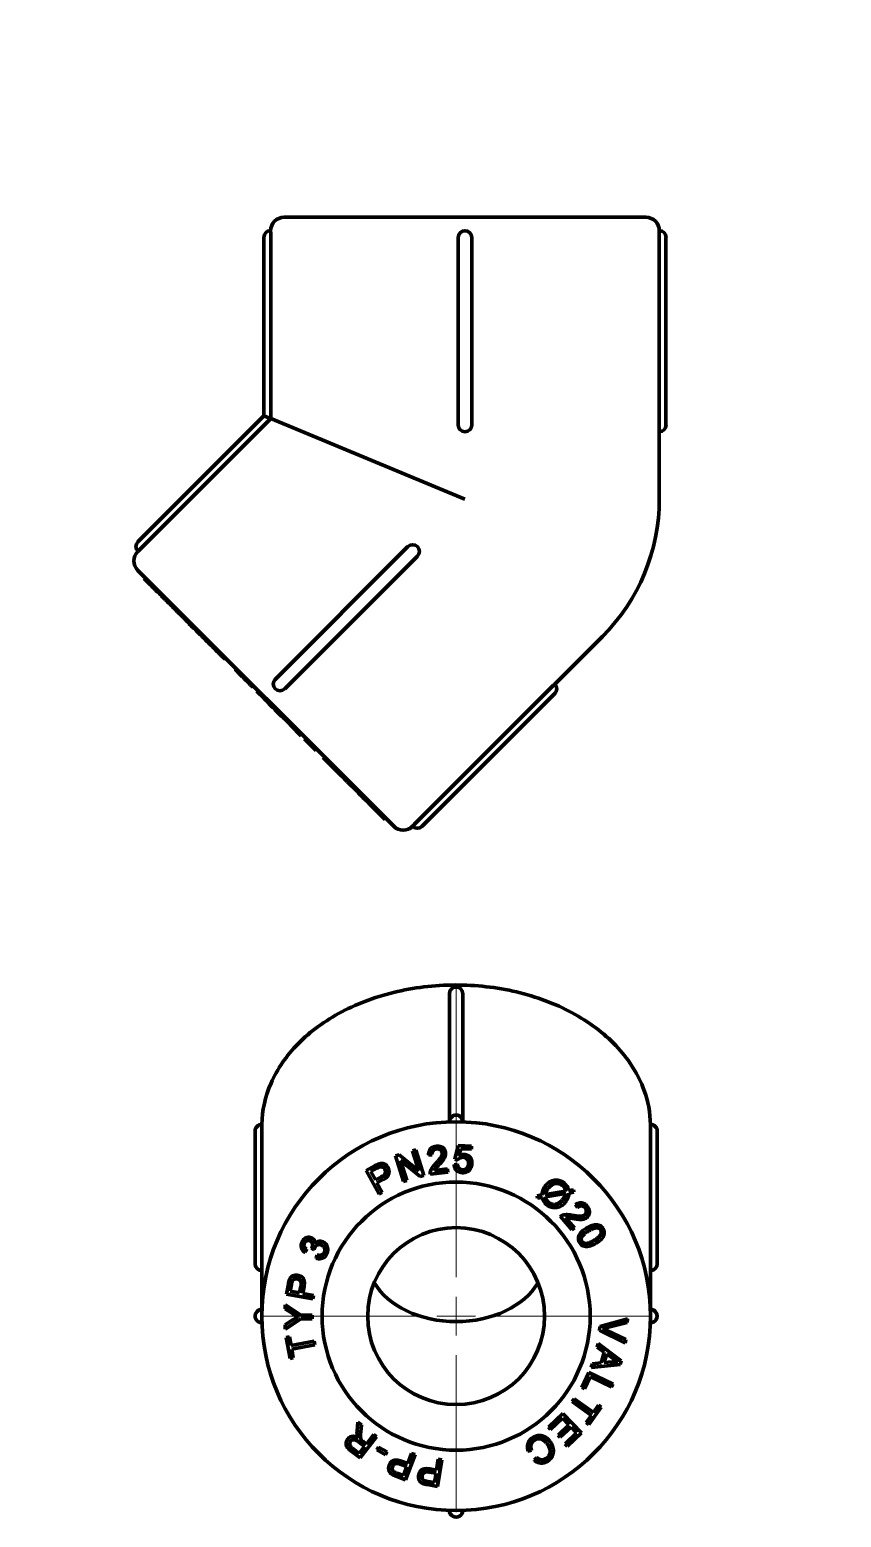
# Model space of a CAD drawing. Header units: millimetres. Extents: x -92220 to 11040, y -5929 to 27498.
# Drawn here: x -84454.3 to -84393.7, y 23760 to 23870.9 of the extents above; entities that cross this region are included whole.
import ezdxf

# ---------------------------------------------------------------- set-up
doc = ezdxf.new("R2010")
doc.units = ezdxf.units.MM
doc.linetypes.add('ACAD_ISO04W100', pattern=[30, 24, -3, 0, -3])
doc.layers.add('100 noprint', color=1, linetype='Continuous', plot=False)
doc.layers.add('Осевая', color=1, linetype='ACAD_ISO04W100', lineweight=15)

# ---------------------------------------------------------------- blocks, each defined once
blk = doc.blocks.new('A$C23CC21971')
at = {"color": 0, "linetype": 'Continuous', "lineweight": -2, "extrusion": (-2.22045e-16, 1, -2.22045e-16)}
for p, q in [((6.79, 24.41), (-2.62, 15)), ((7.15, 24.05), (-2.4, 14.51)), ((28, 5.32), (8.91, 24.41)), ((-15.93, 15), (-2.62, 15)), ((-2.44, 14.49), (-15.93, 14.49)), ((-2.42, 14.5), (-2.62, 15)), ((-2.41, 14.49), (3.59, 0)), ((-17.43, -13.5), (-17.43, 13.5)), ((17.04, 14.16), (7.14, 4.26)), ((17.75, 13.45), (7.85, 3.55)), ((-17.43, 12.73), (-17.53, 12.73)), ((-17.53, 12.69), (-17.53, 12.73)), ((-17.43, 12.69), (-17.53, 12.69)), ((-17.53, 12.45), (-17.53, 12.69)), ((-17.43, 12.45), (-17.53, 12.45)), ((-17.53, 12.06), (-17.53, 12.45)), ((-17.43, 12.06), (-17.53, 12.06)), ((-17.53, 10.6), (-17.53, 10.71)), ((-17.43, 10.71), (-17.53, 10.71)), ((-17.43, 10.6), (-17.53, 10.6)), ((-17.53, 10.5), (-17.53, 10.6)), ((-17.43, 10.5), (-17.53, 10.5)), ((-17.53, 10.42), (-17.53, 10.5)), ((-17.43, 10.42), (-17.53, 10.42)), ((-17.53, 10.15), (-17.53, 10.42)), ((-17.43, 10.15), (-17.53, 10.15)), ((-17.43, 9.42), (-17.53, 9.42)), ((-17.53, 9.24), (-17.53, 9.42)), ((-17.43, 9.24), (-17.53, 9.24)), ((-17.53, 9.19), (-17.53, 9.24)), ((-17.43, 9.19), (-17.53, 9.19)), ((-17.43, 8.46), (-17.53, 8.46)), ((-17.53, 6.82), (-17.53, 7.22)), ((-17.43, 7.22), (-17.53, 7.22)), ((-17.43, 6.82), (-17.53, 6.82)), ((-17.43, 5.2), (-17.53, 5.2)), ((-17.43, 4.28), (-17.53, 4.28)), ((17.74, -6.34), (27.64, 3.56)), ((-17.43, 3.06), (-17.53, 3.06)), ((28, 3.2), (18.1, -6.7)), ((-17.53, 1.69), (-17.53, 2.2)), ((-17.43, 1.69), (-17.53, 1.69)), ((-17.53, 1.54), (-17.53, 1.69)), ((-17.43, 1.54), (-17.53, 1.54)), ((-17.53, 1.28), (-17.53, 1.54)), ((-17.43, 1.28), (-17.53, 1.28)), ((-17.43, 0.86), (-17.53, 0.86)), ((-17.53, 0.07), (-17.53, 0.86)), ((-17.43, 0.07), (-17.53, 0.07)), ((-17.53, -0.18), (-17.53, 0.07)), ((-15.93, 0.5), (-1.93, 0.5)), ((-17.43, -0.18), (-17.53, -0.18)), ((-17.53, -0.47), (-17.53, -0.18)), ((-17.43, -0.47), (-17.53, -0.47)), ((-17.53, -0.86), (-17.53, -0.47)), ((-17.43, -0.94), (-17.53, -0.94)), ((-17.53, -1.74), (-17.53, -1.07)), ((-15.93, -0.5), (-1.93, -0.5)), ((-17.43, -1.74), (-17.53, -1.74)), ((-17.53, -2.01), (-17.53, -1.74)), ((-17.53, -2.04), (-17.53, -2.01)), ((-17.43, -2.01), (-17.53, -2.01)), ((-17.43, -2.04), (-17.53, -2.04)), ((-17.53, -3.32), (-17.53, -2.04)), ((-17.43, -3.32), (-17.53, -3.32)), ((-17.53, -3.6), (-17.53, -3.32)), ((-17.43, -3.6), (-17.53, -3.6)), ((-17.53, -3.84), (-17.53, -3.6)), ((-17.43, -3.84), (-17.53, -3.84)), ((-17.43, -4.19), (-17.53, -4.19)), ((-17.53, -5.07), (-17.53, -4.19)), ((-17.43, -5.07), (-17.53, -5.07)), ((-17.53, -5.31), (-17.53, -5.07)), ((-17.43, -5.31), (-17.53, -5.31)), ((-17.53, -5.42), (-17.53, -5.31)), ((-17.43, -5.42), (-17.53, -5.42)), ((-17.43, -6.16), (-17.53, -6.16)), ((-17.53, -6.65), (-17.53, -6.16)), ((-17.43, -6.65), (-17.53, -6.65)), ((-17.53, -6.79), (-17.53, -6.65)), ((-17.43, -6.79), (-17.53, -6.79)), ((-17.53, -8.08), (-17.53, -6.79)), ((13.84, -10.25), (17.39, -6.7)), ((-17.43, -8.08), (-17.53, -8.08)), ((-17.53, -8.7), (-17.53, -8.08)), ((-17.43, -8.7), (-17.53, -8.7)), ((-17.53, -9.7), (-17.53, -8.7)), ((-17.43, -9.7), (-17.53, -9.7)), ((-17.53, -12.69), (-17.53, -10.96)), ((-17.43, -10.96), (-17.53, -10.96)), ((-17.43, -12.69), (-17.53, -12.69)), ((-15.93, -14.49), (-1.93, -14.49)), ((-15.93, -15), (-1.93, -15)), ((-1.43, -14.5), (3.59, -14.5))]:
    blk.add_line(p, q, dxfattribs=at)
at = {"color": 0, "linetype": 'Continuous', "lineweight": -2, "extrusion": (4.93038e-32, -2.22045e-16, -1)}
for centre, radius, start, end in [((-7.14, 24.06), 0.5, 45, 135), ((-8.2, 23.7), 1, 45, 135), ((16.43, 13.5), 1, 0, 90), ((15.93, 14.5), 0.5, 0, 90), ((-17.39, 13.8), 0.5, 45, 225), ((-27.29, 4.61), 1, 135, 225), ((-7.49, 3.9), 0.5, 225, 45), ((-27.65, 3.55), 0.5, 135, 225), ((15.93, 0), 0.5, 270, 90), ((1.93, 0), 0.5, 90, 270), ((-17.75, -6.35), 0.5, 225, 315), ((-3.59, 0), 14.5, 225, 270), ((16.43, -13.5), 1, 270, 0), ((15.93, -14.5), 0.5, 270, 0), ((1.93, -14.5), 0.5, 180, 270)]:
    blk.add_arc(centre, radius, start, end, dxfattribs=at)
at = {"color": 0, "linetype": 'Continuous', "lineweight": -2}
for points, degree, knots in [([(7.49, 24.41), (7.49, 24.41), (7.49, 24.41), (7.47, 24.39), (7.46, 24.38), (7.43, 24.34), (7.4, 24.31), (7.35, 24.26), (7.31, 24.22), (7.23, 24.13), (7.19, 24.09), (7.15, 24.05)], 3, [0.22380526, 0.22380526, 0.22380526, 0.22380526, 0.23620164, 0.23620164, 0.24859803, 0.24859803, 0.26386709, 0.26386709, 0.28113705, 0.28113705, 0.29840701, 0.29840701, 0.29840701, 0.29840701]), ([(-15.93, 14.49), (-15.99, 14.49), (-16.05, 14.49), (-16.17, 14.49), (-16.22, 14.49), (-16.3, 14.5), (-16.34, 14.5), (-16.39, 14.5), (-16.4, 14.5), (-16.43, 14.5), (-16.43, 14.5), (-16.43, 14.5)], 3, [0, 0, 0, 0, 0.01726996, 0.01726996, 0.03453992, 0.03453992, 0.04980898, 0.04980898, 0.06220537, 0.06220537, 0.07460175, 0.07460175, 0.07460175, 0.07460175]), ([(-2.41, 14.49), (-2.42, 14.49), (-2.42, 14.49), (-2.43, 14.49), (-2.43, 14.49), (-2.44, 14.49)], 3, [-0.183275495, -0.183275495, -0.183275495, -0.183275495, -0.182060956, -0.182060956, -0.180846535, -0.180846535, -0.180846535, -0.180846535]), ([(-2.4, 14.51), (-2.4, 14.51), (-2.4, 14.5), (-2.41, 14.5), (-2.41, 14.49), (-2.41, 14.49)], 3, [0.180846545, 0.180846545, 0.180846545, 0.180846545, 0.182060956, 0.182060956, 0.183275495, 0.183275495, 0.183275495, 0.183275495]), ([(-17.53, 9.92), (-17.53, 10.09), (-17.53, 10.15), (-17.53, 10.15)], 2, [-3, -3, -3, -2, -1.715556, -1.715556, -1.715556]), ([(-17.53, 9.42), (-17.53, 9.57), (-17.53, 9.8), (-17.53, 9.92)], 2, [-1.854622, -1.854622, -1.854622, -1, 0, 0, 0]), ([(-17.53, 8.2), (-17.53, 8.42), (-17.53, 8.46), (-17.53, 8.46)], 2, [-2, -2, -2, -1, -0.823469, -0.823469, -0.823469]), ([(-17.53, 7.22), (-17.53, 7.22), (-17.53, 7.29), (-17.53, 7.36)], 2, [-1.875117, -1.875117, -1.875117, -1, 0, 0, 0]), ([(-17.53, 6.53), (-17.53, 6.72), (-17.53, 6.82), (-17.53, 6.82)], 2, [-3, -3, -3, -2, -1.429003, -1.429003, -1.429003]), ([(-17.53, 5.2), (-17.53, 5.2), (-17.53, 5.27), (-17.53, 5.45)], 2, [-1.431321, -1.431321, -1.431321, -1, 0, 0, 0]), ([(-17.53, 4.65), (-17.53, 4.91), (-17.53, 5.18), (-17.53, 5.2)], 2, [-2, -2, -2, -1, -0.936655, -0.936655, -0.936655]), ([(-17.53, 4.28), (-17.53, 4.28), (-17.53, 4.41), (-17.53, 4.65)], 2, [-1.502374, -1.502374, -1.502374, -1, 0, 0, 0]), ([(27.64, 3.56), (27.68, 3.6), (27.72, 3.64), (27.81, 3.72), (27.84, 3.76), (27.9, 3.81), (27.93, 3.84), (27.96, 3.87), (27.98, 3.88), (27.99, 3.9), (28, 3.9), (28, 3.9)], 3, [0.1492035, 0.1492035, 0.1492035, 0.1492035, 0.16647347, 0.16647347, 0.18374343, 0.18374343, 0.19901248, 0.19901248, 0.21140887, 0.21140887, 0.22380526, 0.22380526, 0.22380526, 0.22380526]), ([(17.74, -6.34), (17.7, -6.38), (17.66, -6.43), (17.58, -6.51), (17.54, -6.55), (17.48, -6.61), (17.46, -6.64), (17.42, -6.67), (17.41, -6.68), (17.4, -6.7), (17.39, -6.7), (17.39, -6.7)], 3, [0.07460175, 0.07460175, 0.07460175, 0.07460175, 0.09187171, 0.09187171, 0.10914167, 0.10914167, 0.12441073, 0.12441073, 0.13680712, 0.13680712, 0.1492035, 0.1492035, 0.1492035, 0.1492035]), ([(-17.53, -10.81), (-17.53, -10.67), (-17.53, -10.23), (-17.53, -9.84), (-17.53, -9.7)], 2, [-3, -3, -3, -2, -1, -0.484947, -0.484947, -0.484947]), ([(-16.43, -14.5), (-16.43, -14.5), (-16.43, -14.5), (-16.4, -14.5), (-16.39, -14.5), (-16.34, -14.5), (-16.3, -14.5), (-16.22, -14.49), (-16.17, -14.49), (-16.05, -14.49), (-15.99, -14.49), (-15.93, -14.49)], 3, [0.07460175, 0.07460175, 0.07460175, 0.07460175, 0.08699814, 0.08699814, 0.09939452, 0.09939452, 0.11466358, 0.11466358, 0.13193354, 0.13193354, 0.1492035, 0.1492035, 0.1492035, 0.1492035]), ([(-1.43, -14.5), (-1.43, -14.5), (-1.44, -14.5), (-1.46, -14.5), (-1.48, -14.5), (-1.52, -14.5), (-1.56, -14.5), (-1.64, -14.49), (-1.7, -14.49), (-1.81, -14.49), (-1.87, -14.49), (-1.93, -14.49)], 3, [-0.1492035, -0.1492035, -0.1492035, -0.1492035, -0.13680712, -0.13680712, -0.12441073, -0.12441073, -0.10914167, -0.10914167, -0.09187171, -0.09187171, -0.07460175, -0.07460175, -0.07460175, -0.07460175])]:
    blk.add_open_spline(points, degree=degree, knots=knots, dxfattribs=at)
for points in [[(-17.53, 12.06), (-17.53, 12.06), (-17.53, 12.06)], [(-17.53, 11.39), (-17.53, 11.67), (-17.53, 12.05), (-17.53, 12.06)], [(-17.53, 10.92), (-17.53, 11.12), (-17.53, 11.39)], [(-17.53, 10.71), (-17.53, 10.71), (-17.53, 10.92)], [(-17.53, 8.85), (-17.53, 8.98), (-17.53, 9.19)], [(-17.53, 8.52), (-17.53, 8.68), (-17.53, 8.85)], [(-17.53, 8.46), (-17.53, 8.48), (-17.53, 8.52)], [(-17.53, 7.36), (-17.53, 7.52), (-17.53, 7.98), (-17.53, 8.2)], [(-17.53, 5.45), (-17.53, 5.6), (-17.53, 5.85), (-17.53, 6.11), (-17.53, 6.39), (-17.53, 6.53)], [(-17.53, 3.05), (-17.53, 3.06), (-17.53, 3.06)], [(-17.53, 2.2), (-17.53, 2.61), (-17.53, 3), (-17.53, 3.05)], [(-17.53, -0.94), (-17.53, -0.91), (-17.53, -0.86)], [(-17.53, -1.07), (-17.53, -1), (-17.53, -0.94)], [(-17.53, -10.96), (-17.53, -10.96), (-17.53, -10.81)]]:
    blk.add_open_spline(points, degree=2, dxfattribs=at)
blk = doc.blocks.new('*U182')
at = {"layer": 'Осевая', "color": 0, "transparency": 16777216}
for p, q in [((0, 2.9), (0, 24.82)), ((-14.62, 0), (-2.9, 0)), ((2.9, 0), (14.62, 0)), ((0, -14.62), (0, -2.9))]:
    blk.add_line(p, q, dxfattribs=at)
at = {"layer": 'Осевая', "color": 0, "linetype": 'Continuous', "transparency": 16777216}
for p, q in [((0, -1.45), (0, 1.45)), ((-1.45, 0), (1.45, 0))]:
    blk.add_line(p, q, dxfattribs=at)

msp = doc.modelspace()

# ---------------------------------------------------------------- linework, layer by layer
at = {"layer": '100 noprint', "color": 1, "lineweight": 80, "extrusion": (1.22465e-16, 1, -2.22045e-16)}
for p, q in [((-84422.95, 23799.03, 42.05), (-84422.95, 23789.48, 42.05)), ((-84421.95, 23799.03, 42.05), (-84421.95, 23789.48, 42.05)), ((-84437.45, 23788.78, 42.05), (-84437.45, 23778.88, 42.05)), ((-84436.94, 23789.13, 42.05), (-84436.94, 23779.24, 42.05)), ((-84422.95, 23789.48, 42.05), (-84422.95, 23789.47, 42.05)), ((-84421.95, 23789.48, 42.05), (-84421.95, 23789.47, 42.05)), ((-84407.96, 23779.24, 42.05), (-84407.96, 23789.13, 42.05)), ((-84407.45, 23788.78, 42.05), (-84407.45, 23778.88, 42.05)), ((-84425.46, 23787.39, 42.05), (-84425.7, 23787.32, 42.05)), ((-84425.7, 23787.32, 42.05), (-84425.24, 23785.82, 42.05)), ((-84424.87, 23785.48, 42.05), (-84425.46, 23787.39, 42.05)), ((-84422.3, 23787.71, 42.05), (-84422.54, 23786.69, 42.05)), ((-84421.3, 23787.66, 42.05), (-84422.3, 23787.71, 42.05)), ((-84422.24, 23786.93, 42.05), (-84422.11, 23787.46, 42.05)), ((-84422.11, 23787.46, 42.05), (-84421.31, 23787.43, 42.05)), ((-84421.31, 23787.43, 42.05), (-84421.3, 23787.66, 42.05)), ((-84428.49, 23786.21, 42.05), (-84429.16, 23785.85, 42.05)), ((-84426.71, 23787.01, 42.05), (-84426.97, 23786.93, 42.05)), ((-84426.97, 23786.93, 42.05), (-84426.38, 23785.02, 42.05)), ((-84425.24, 23785.82, 42.05), (-84426.71, 23787.01, 42.05)), ((-84426.6, 23786.59, 42.05), (-84425.13, 23785.4, 42.05)), ((-84426.14, 23785.09, 42.05), (-84426.6, 23786.59, 42.05)), ((-84424.51, 23787, 42.05), (-84424.25, 23787, 42.05)), ((-84422.34, 23786.28, 42.05), (-84422.6, 23786.27, 42.05)), ((-84422.54, 23786.69, 42.05), (-84422.31, 23786.65, 42.05)), ((-84429.16, 23785.85, 42.05), (-84428.2, 23784.09, 42.05)), ((-84428.81, 23785.77, 42.05), (-84428.36, 23786.01, 42.05)), ((-84428.47, 23785.14, 42.05), (-84428.81, 23785.77, 42.05)), ((-84428.01, 23785.38, 42.05), (-84428.47, 23785.14, 42.05)), ((-84428.36, 23784.93, 42.05), (-84427.9, 23785.17, 42.05)), ((-84426.38, 23785.02, 42.05), (-84426.14, 23785.09, 42.05)), ((-84425.13, 23785.4, 42.05), (-84424.87, 23785.48, 42.05)), ((-84424.38, 23785.58, 42.05), (-84423.07, 23785.73, 42.05)), ((-84423.1, 23785.96, 42.05), (-84424.07, 23785.85, 42.05)), ((-84423.07, 23785.73, 42.05), (-84423.1, 23785.96, 42.05)), ((-84427.97, 23784.21, 42.05), (-84428.36, 23784.93, 42.05)), ((-84428.2, 23784.09, 42.05), (-84427.97, 23784.21, 42.05)), ((-84416.05, 23784.02, 42.05), (-84416.41, 23783.96, 42.05)), ((-84416.41, 23783.96, 42.05), (-84416.37, 23783.79, 42.05)), ((-84414.29, 23784.3, 42.05), (-84415.79, 23784.06, 42.05)), ((-84415.79, 23783.88, 42.05), (-84414.29, 23784.12, 42.05)), ((-84413.7, 23784.4, 42.05), (-84414.04, 23784.34, 42.05)), ((-84414.03, 23784.16, 42.05), (-84413.67, 23784.22, 42.05)), ((-84413.67, 23784.22, 42.05), (-84413.7, 23784.4, 42.05)), ((-84416.37, 23783.79, 42.05), (-84416.03, 23783.84, 42.05)), ((-84413.54, 23783.3, 42.05), (-84413.39, 23783.09, 42.05)), ((-84414.66, 23782.42, 42.05), (-84413.81, 23781.41, 42.05)), ((-84413.63, 23781.56, 42.05), (-84414.26, 23782.31, 42.05)), ((-84413.81, 23781.41, 42.05), (-84413.63, 23781.56, 42.05)), ((-84433.74, 23779.74, 42.05), (-84433.6, 23779.95, 42.05)), ((-84433.24, 23780.04, 42.05), (-84433.05, 23779.92, 42.05)), ((-84432.81, 23779.54, 42.05), (-84432.89, 23779.3, 42.05)), ((-84436.95, 23775.48, 42.05), (-84436.95, 23778.53, 42.05)), ((-84407.95, 23775.48, 42.05), (-84407.95, 23778.53, 42.05)), ((-84434.97, 23777.37, 42.05), (-84435.11, 23776.63, 42.05)), ((-84434.83, 23776.85, 42.05), (-84434.74, 23777.35, 42.05)), ((-84435.11, 23776.63, 42.05), (-84433.15, 23776.26, 42.05)), ((-84434.13, 23776.72, 42.05), (-84434.83, 23776.85, 42.05)), ((-84434.03, 23777.22, 42.05), (-84434.13, 23776.72, 42.05)), ((-84433.9, 23776.67, 42.05), (-84433.8, 23777.18, 42.05)), ((-84433.1, 23776.52, 42.05), (-84433.9, 23776.67, 42.05)), ((-84433.15, 23776.26, 42.05), (-84433.1, 23776.52, 42.05)), ((-84435.2, 23775.83, 42.05), (-84435.2, 23775.53, 42.05)), ((-84434.05, 23775.04, 42.05), (-84435.2, 23775.83, 42.05)), ((-84435.2, 23775.53, 42.05), (-84434.61, 23775.14, 42.05)), ((-84435.2, 23774, 42.05), (-84434.05, 23774.77, 42.05)), ((-84434.6, 23774.72, 42.05), (-84435.2, 23774.32, 42.05)), ((-84435.2, 23774.32, 42.05), (-84435.2, 23774, 42.05)), ((-84433.2, 23775.04, 42.05), (-84434.05, 23775.04, 42.05)), ((-84434.05, 23774.77, 42.05), (-84433.2, 23774.78, 42.05)), ((-84433.2, 23774.78, 42.05), (-84433.2, 23775.04, 42.05)), ((-84411.73, 23774.2, 42.05), (-84411.75, 23773.92, 42.05)), ((-84409.67, 23774.79, 42.05), (-84411.73, 23774.2, 42.05)), ((-84411.19, 23774.12, 42.05), (-84409.69, 23774.51, 42.05)), ((-84409.69, 23774.51, 42.05), (-84409.67, 23774.79, 42.05)), ((-84434.89, 23773.43, 42.05), (-84435.13, 23773.39, 42.05)), ((-84435.13, 23773.39, 42.05), (-84434.83, 23771.83, 42.05)), ((-84434.77, 23772.78, 42.05), (-84434.89, 23773.43, 42.05)), ((-84433.04, 23773.11, 42.05), (-84434.77, 23772.78, 42.05)), ((-84432.99, 23772.85, 42.05), (-84433.04, 23773.11, 42.05)), ((-84411.85, 23772.94, 42.05), (-84411.93, 23772.67, 42.05)), ((-84410.14, 23771.65, 42.05), (-84411.85, 23772.94, 42.05)), ((-84411.75, 23773.92, 42.05), (-84409.83, 23772.97, 42.05)), ((-84409.8, 23773.24, 42.05), (-84411.2, 23773.9, 42.05)), ((-84409.83, 23772.97, 42.05), (-84409.8, 23773.24, 42.05)), ((-84434.83, 23771.83, 42.05), (-84434.6, 23771.87, 42.05)), ((-84434.72, 23772.52, 42.05), (-84432.99, 23772.85, 42.05)), ((-84434.6, 23771.87, 42.05), (-84434.72, 23772.52, 42.05)), ((-84411.93, 23772.67, 42.05), (-84411.41, 23772.29, 42.05)), ((-84411.41, 23772.29, 42.05), (-84411.64, 23771.49, 42.05)), ((-84411.41, 23771.51, 42.05), (-84411.22, 23772.16, 42.05)), ((-84411.22, 23772.16, 42.05), (-84410.72, 23771.79, 42.05)), ((-84412.54, 23770.78, 42.05), (-84413.08, 23769.66, 42.05)), ((-84410.74, 23769.91, 42.05), (-84412.54, 23770.78, 42.05)), ((-84412.28, 23771.43, 42.05), (-84412.37, 23771.14, 42.05)), ((-84412.37, 23771.14, 42.05), (-84410.22, 23771.38, 42.05)), ((-84411.64, 23771.49, 42.05), (-84412.28, 23771.43, 42.05)), ((-84410.82, 23771.56, 42.05), (-84411.41, 23771.51, 42.05)), ((-84410.22, 23771.38, 42.05), (-84410.14, 23771.65, 42.05)), ((-84413.08, 23769.66, 42.05), (-84412.87, 23769.56, 42.05)), ((-84412.87, 23769.56, 42.05), (-84412.44, 23770.44, 42.05)), ((-84412.44, 23770.44, 42.05), (-84410.85, 23769.67, 42.05)), ((-84410.85, 23769.67, 42.05), (-84410.74, 23769.91, 42.05)), ((-84413.64, 23768.82, 42.05), (-84413.79, 23768.6, 42.05)), ((-84413.79, 23768.6, 42.05), (-84412.36, 23767.58, 42.05)), ((-84412.21, 23767.79, 42.05), (-84413.64, 23768.82, 42.05)), ((-84414.49, 23767.72, 42.05), (-84415.56, 23766.69, 42.05)), ((-84415.4, 23766.52, 42.05), (-84414.51, 23767.37, 42.05)), ((-84414.51, 23767.37, 42.05), (-84414.04, 23766.88, 42.05)), ((-84413.1, 23766.28, 42.05), (-84414.49, 23767.72, 42.05)), ((-84412.36, 23767.58, 42.05), (-84412.75, 23767.04, 42.05)), ((-84412.55, 23766.9, 42.05), (-84411.63, 23768.19, 42.05)), ((-84411.82, 23768.33, 42.05), (-84412.21, 23767.79, 42.05)), ((-84411.63, 23768.19, 42.05), (-84411.82, 23768.33, 42.05)), ((-84429.78, 23767.06, 42.05), (-84429.84, 23766.42, 42.05)), ((-84429.52, 23766.86, 42.05), (-84429.78, 23767.06, 42.05)), ((-84429.57, 23766.36, 42.05), (-84429.52, 23766.86, 42.05)), ((-84415.56, 23766.69, 42.05), (-84415.4, 23766.52, 42.05)), ((-84414.04, 23766.88, 42.05), (-84414.84, 23766.11, 42.05)), ((-84414.68, 23765.94, 42.05), (-84413.88, 23766.71, 42.05)), ((-84413.46, 23766.27, 42.05), (-84414.31, 23765.45, 42.05)), ((-84414.15, 23765.28, 42.05), (-84413.1, 23766.28, 42.05)), ((-84413.88, 23766.71, 42.05), (-84413.46, 23766.27, 42.05)), ((-84412.75, 23767.04, 42.05), (-84412.55, 23766.9, 42.05)), ((-84429.69, 23764.74, 42.05), (-84430.19, 23765.12, 42.05)), ((-84429.73, 23765.61, 42.05), (-84429.28, 23765.26, 42.05)), ((-84429.28, 23765.26, 42.05), (-84429.69, 23764.74, 42.05)), ((-84429.61, 23764.4, 42.05), (-84428.39, 23765.98, 42.05)), ((-84429.14, 23765.44, 42.05), (-84429.38, 23765.63, 42.05)), ((-84428.6, 23766.14, 42.05), (-84429.14, 23765.44, 42.05)), ((-84428.39, 23765.98, 42.05), (-84428.6, 23766.14, 42.05)), ((-84428.25, 23765.21, 42.05), (-84428.37, 23765, 42.05)), ((-84427.59, 23764.85, 42.05), (-84428.25, 23765.21, 42.05)), ((-84414.84, 23766.11, 42.05), (-84414.68, 23765.94, 42.05)), ((-84414.31, 23765.45, 42.05), (-84414.15, 23765.28, 42.05)), ((-84430.31, 23764.94, 42.05), (-84429.61, 23764.4, 42.05)), ((-84428.37, 23765, 42.05), (-84427.71, 23764.63, 42.05)), ((-84427.71, 23764.63, 42.05), (-84427.59, 23764.85, 42.05)), ((-84426.05, 23763.98, 42.05), (-84426.54, 23764.16, 42.05)), ((-84426.22, 23762.78, 42.05), (-84425.52, 23764.65, 42.05)), ((-84425.77, 23764.74, 42.05), (-84426.05, 23763.98, 42.05)), ((-84425.52, 23764.65, 42.05), (-84425.77, 23764.74, 42.05)), ((-84423.78, 23764.3, 42.05), (-84423.91, 23763.5, 42.05)), ((-84423.84, 23762.28, 42.05), (-84423.51, 23764.26, 42.05)), ((-84423.51, 23764.26, 42.05), (-84423.78, 23764.3, 42.05)), ((-84417.08, 23764.9, 42.05), (-84416.82, 23764.99, 42.05)), ((-84416.42, 23764.42, 42.05), (-84416.61, 23764.23, 42.05)), ((-84426.93, 23763.04, 42.05), (-84426.22, 23762.78, 42.05)), ((-84426.39, 23763.09, 42.05), (-84426.87, 23763.27, 42.05)), ((-84426.62, 23763.94, 42.05), (-84426.14, 23763.76, 42.05)), ((-84426.14, 23763.76, 42.05), (-84426.39, 23763.09, 42.05)), ((-84424.46, 23763.35, 42.05), (-84423.95, 23763.27, 42.05)), ((-84423.91, 23763.5, 42.05), (-84424.42, 23763.58, 42.05)), ((-84423.95, 23763.27, 42.05), (-84424.07, 23762.56, 42.05)), ((-84424.59, 23762.41, 42.05), (-84423.84, 23762.28, 42.05)), ((-84424.07, 23762.56, 42.05), (-84424.57, 23762.65, 42.05))]:
    msp.add_line(p, q, dxfattribs=at)
at = {"layer": '100 noprint', "color": 1, "lineweight": 80, "extrusion": (-2.71926e-32, -2.22045e-16, -1)}
for radius in [10, 6.6]:
    msp.add_circle((84422.45, 23774.98, -42.05), radius, dxfattribs=at)
for centre, radius, start, end in [((84422.45, 23799.03, -42.05), 0.5, 0, 180), ((84436.95, 23788.78, -42.05), 0.5, 0, 90.494), ((84422.45, 23774.98, -42.05), 14.5, 0, 90), ((84422.45, 23774.98, -42.05), 14.5, 90, 180), ((84407.95, 23788.78, -42.05), 0.5, 89.506, 180), ((84436.95, 23778.88, -42.05), 0.5, 270, 0), ((84407.95, 23778.88, -42.05), 0.5, 180, 270), ((84422.45, 23774.98, -42.05), 14.5, 270, 0), ((84422.45, 23774.98, -42.05), 14.5, 180, 270)]:
    msp.add_arc(centre, radius, start, end, dxfattribs=at)
at = {"layer": '100 noprint', "color": 1, "lineweight": 80}
for centre, start, end in [((-84422.45, 23789.48, 42.05), 359.0121, 180.9879), ((-84436.95, 23774.98, 42.05), 89.0121, 270.9879), ((-84407.95, 23774.98, 42.05), 269.0121, 90.9879), ((-84422.45, 23760.48, 42.05), 179.0121, 0.9879)]:
    msp.add_arc(centre, 0.5, start, end, dxfattribs=at)
at = {"layer": '100 noprint', "color": 1, "lineweight": 80, "extrusion": (-2.71926e-32, -2.22045e-16, -1)}
msp.add_ellipse((-84422.45, 23779.24, 42.05), major_axis=(6.6, 0), ratio=0.707107, start_param=0.387488, end_param=2.754104, dxfattribs=at)
at = {"layer": '100 noprint', "color": 1, "lineweight": 80}
for points, knots in [([(-84436.95, 23789.28, 42.05), (-84436.93, 23790.33, 42.05), (-84436.69, 23791.37, 42.05), (-84435.8, 23793.42, 42.05), (-84435.11, 23794.41, 42.05), (-84433.33, 23796.22, 42.05), (-84432.23, 23797.02, 42.05), (-84429.72, 23798.34, 42.05), (-84428.32, 23798.85, 42.05), (-84425.35, 23799.53, 42.05), (-84423.79, 23799.7, 42.05), (-84420.69, 23799.66, 42.05), (-84419.14, 23799.47, 42.05), (-84416.2, 23798.72, 42.05), (-84414.81, 23798.18, 42.05), (-84412.33, 23796.79, 42.05), (-84411.24, 23795.94, 42.05), (-84409.51, 23794.04, 42.05), (-84408.85, 23792.98, 42.05), (-84408.13, 23791.02, 42.05), (-84407.97, 23790.15, 42.05), (-84407.95, 23789.28, 42.05)], [0.013362, 0.013362, 0.013362, 0.013362, 0.300066, 0.300066, 0.608554, 0.608554, 0.930163, 0.930163, 1.257495, 1.257495, 1.585636, 1.585636, 1.913697, 1.913697, 2.241837, 2.241837, 2.568929, 2.568929, 2.889353, 2.889353, 3.128231, 3.128231, 3.128231, 3.128231]), ([(-84436.95, 23789.28, 42.05), (-84436.95, 23789.28, 42.05), (-84436.95, 23789.28, 42.05), (-84436.95, 23789.28, 42.05), (-84436.94, 23789.26, 42.05), (-84436.94, 23789.21, 42.05), (-84436.94, 23789.18, 42.05), (-84436.94, 23789.13, 42.05)], [0.26083246, 0.26083246, 0.26083246, 0.26083246, 0.26386709, 0.26386709, 0.28113705, 0.28113705, 0.29840701, 0.29840701, 0.29840701, 0.29840701]), ([(-84407.96, 23789.13, 42.05), (-84407.96, 23789.18, 42.05), (-84407.96, 23789.21, 42.05), (-84407.96, 23789.26, 42.05), (-84407.96, 23789.28, 42.05), (-84407.96, 23789.28, 42.05), (-84407.96, 23789.28, 42.05), (-84407.96, 23789.28, 42.05)], [0.1492035, 0.1492035, 0.1492035, 0.1492035, 0.16647347, 0.16647347, 0.18374343, 0.18374343, 0.18677805, 0.18677805, 0.18677805, 0.18677805]), ([(-84436.95, 23778.53, 42.05), (-84436.95, 23778.56, 42.05), (-84436.95, 23778.59, 42.05), (-84436.95, 23778.67, 42.05), (-84436.95, 23778.71, 42.05), (-84436.95, 23778.8, 42.05), (-84436.95, 23778.86, 42.05), (-84436.95, 23778.97, 42.05), (-84436.94, 23779.03, 42.05), (-84436.94, 23779.14, 42.05), (-84436.94, 23779.19, 42.05), (-84436.94, 23779.24, 42.05)], [0, 0, 0, 0, 0.01239639, 0.01239639, 0.02479277, 0.02479277, 0.04006183, 0.04006183, 0.05733179, 0.05733179, 0.07460175, 0.07460175, 0.07460175, 0.07460175]), ([(-84407.96, 23779.24, 42.05), (-84407.96, 23779.19, 42.05), (-84407.96, 23779.14, 42.05), (-84407.96, 23779.03, 42.05), (-84407.96, 23778.97, 42.05), (-84407.95, 23778.86, 42.05), (-84407.95, 23778.8, 42.05), (-84407.95, 23778.71, 42.05), (-84407.95, 23778.67, 42.05), (-84407.95, 23778.59, 42.05), (-84407.95, 23778.56, 42.05), (-84407.95, 23778.53, 42.05)], [0.07460175, 0.07460175, 0.07460175, 0.07460175, 0.09187171, 0.09187171, 0.10914167, 0.10914167, 0.12441073, 0.12441073, 0.13680712, 0.13680712, 0.1492035, 0.1492035, 0.1492035, 0.1492035])]:
    msp.add_open_spline(points, degree=3, knots=knots, dxfattribs=at)
for points in [[(-84423.93, 23787.65, 42.05), (-84424.21, 23787.62, 42.05), (-84424.51, 23787.28, 42.05), (-84424.51, 23787, 42.05)], [(-84424.25, 23787, 42.05), (-84424.27, 23787.19, 42.05), (-84424.09, 23787.43, 42.05), (-84423.91, 23787.45, 42.05)], [(-84423.24, 23787.17, 42.05), (-84423.27, 23787.41, 42.05), (-84423.64, 23787.68, 42.05), (-84423.93, 23787.65, 42.05)], [(-84423.91, 23787.45, 42.05), (-84423.74, 23787.47, 42.05), (-84423.51, 23787.29, 42.05), (-84423.5, 23787.15, 42.05)], [(-84428.21, 23786.33, 42.05), (-84428.32, 23786.3, 42.05), (-84428.49, 23786.21, 42.05)], [(-84427.54, 23786.07, 42.05), (-84427.61, 23786.2, 42.05), (-84427.83, 23786.36, 42.05), (-84428.07, 23786.38, 42.05), (-84428.21, 23786.33, 42.05)], [(-84423.96, 23786.37, 42.05), (-84424.15, 23786.17, 42.05), (-84424.34, 23785.89, 42.05), (-84424.38, 23785.75, 42.05)], [(-84424.07, 23785.85, 42.05), (-84424.04, 23785.92, 42.05), (-84423.93, 23786.07, 42.05), (-84423.73, 23786.28, 42.05)], [(-84423.5, 23787.15, 42.05), (-84423.48, 23787.01, 42.05), (-84423.67, 23786.67, 42.05), (-84423.96, 23786.37, 42.05)], [(-84423.73, 23786.28, 42.05), (-84423.5, 23786.53, 42.05), (-84423.3, 23786.81, 42.05), (-84423.23, 23787.05, 42.05), (-84423.24, 23787.17, 42.05)], [(-84422.6, 23786.27, 42.05), (-84422.59, 23786.02, 42.05), (-84422.26, 23785.7, 42.05), (-84421.98, 23785.68, 42.05)], [(-84421.97, 23785.89, 42.05), (-84422.12, 23785.89, 42.05), (-84422.32, 23786.09, 42.05), (-84422.34, 23786.28, 42.05)], [(-84422.31, 23786.65, 42.05), (-84422.25, 23786.73, 42.05), (-84422.05, 23786.83, 42.05), (-84421.94, 23786.83, 42.05)], [(-84421.86, 23787.04, 42.05), (-84422.06, 23787.05, 42.05), (-84422.24, 23786.93, 42.05)], [(-84421.53, 23786.36, 42.05), (-84421.54, 23786.13, 42.05), (-84421.8, 23785.88, 42.05), (-84421.97, 23785.89, 42.05)], [(-84421.94, 23786.83, 42.05), (-84421.74, 23786.82, 42.05), (-84421.52, 23786.57, 42.05), (-84421.53, 23786.36, 42.05)], [(-84421.27, 23786.37, 42.05), (-84421.25, 23786.65, 42.05), (-84421.6, 23787.03, 42.05), (-84421.86, 23787.04, 42.05)], [(-84421.45, 23785.9, 42.05), (-84421.28, 23786.09, 42.05), (-84421.27, 23786.37, 42.05)], [(-84428.36, 23786.01, 42.05), (-84428.2, 23786.1, 42.05), (-84428.13, 23786.11, 42.05)], [(-84428.13, 23786.11, 42.05), (-84428.03, 23786.14, 42.05), (-84427.83, 23786.04, 42.05), (-84427.77, 23785.93, 42.05)], [(-84427.77, 23785.93, 42.05), (-84427.69, 23785.78, 42.05), (-84427.79, 23785.51, 42.05), (-84428.01, 23785.38, 42.05)], [(-84427.9, 23785.17, 42.05), (-84427.53, 23785.38, 42.05), (-84427.42, 23785.84, 42.05), (-84427.54, 23786.07, 42.05)], [(-84424.38, 23785.75, 42.05), (-84424.4, 23785.66, 42.05), (-84424.38, 23785.58, 42.05)], [(-84421.98, 23785.68, 42.05), (-84421.65, 23785.67, 42.05), (-84421.45, 23785.9, 42.05)], [(-84414.38, 23784.9, 42.05), (-84414.6, 23785.07, 42.05), (-84415.1, 23785.16, 42.05), (-84415.59, 23784.94, 42.05), (-84415.78, 23784.7, 42.05)], [(-84415.78, 23784.7, 42.05), (-84415.91, 23784.54, 42.05), (-84416.02, 23784.26, 42.05), (-84416.05, 23784.02, 42.05)], [(-84415.79, 23784.06, 42.05), (-84415.77, 23784.21, 42.05), (-84415.72, 23784.29, 42.05)], [(-84415.72, 23784.29, 42.05), (-84415.67, 23784.41, 42.05), (-84415.57, 23784.53, 42.05)], [(-84415.57, 23784.53, 42.05), (-84415.32, 23784.84, 42.05), (-84414.76, 23784.91, 42.05), (-84414.53, 23784.72, 42.05)], [(-84414.53, 23784.72, 42.05), (-84414.43, 23784.64, 42.05), (-84414.32, 23784.46, 42.05), (-84414.29, 23784.3, 42.05)], [(-84414.29, 23784.12, 42.05), (-84414.34, 23783.88, 42.05), (-84414.51, 23783.66, 42.05)], [(-84414.04, 23784.34, 42.05), (-84414.09, 23784.53, 42.05), (-84414.24, 23784.78, 42.05), (-84414.38, 23784.9, 42.05)], [(-84414.1, 23783.83, 42.05), (-84414.05, 23783.95, 42.05), (-84414.03, 23784.16, 42.05)], [(-84416.03, 23783.84, 42.05), (-84415.98, 23783.65, 42.05), (-84415.92, 23783.55, 42.05)], [(-84415.92, 23783.55, 42.05), (-84415.83, 23783.41, 42.05), (-84415.69, 23783.29, 42.05)], [(-84415.72, 23783.67, 42.05), (-84415.76, 23783.75, 42.05), (-84415.79, 23783.88, 42.05)], [(-84415.55, 23783.47, 42.05), (-84415.65, 23783.56, 42.05), (-84415.72, 23783.67, 42.05)], [(-84415.69, 23783.29, 42.05), (-84415.49, 23783.13, 42.05), (-84414.99, 23783.04, 42.05), (-84414.49, 23783.25, 42.05), (-84414.3, 23783.49, 42.05)], [(-84414.51, 23783.66, 42.05), (-84414.75, 23783.37, 42.05), (-84415.32, 23783.28, 42.05), (-84415.55, 23783.47, 42.05)], [(-84414.3, 23783.49, 42.05), (-84414.16, 23783.66, 42.05), (-84414.1, 23783.83, 42.05)], [(-84412.68, 23783.18, 42.05), (-84412.86, 23783.39, 42.05), (-84413.3, 23783.46, 42.05), (-84413.54, 23783.3, 42.05)], [(-84413.39, 23783.09, 42.05), (-84413.25, 23783.21, 42.05), (-84412.95, 23783.19, 42.05), (-84412.83, 23783.05, 42.05)], [(-84412.83, 23783.05, 42.05), (-84412.73, 23782.92, 42.05), (-84412.75, 23782.63, 42.05), (-84412.86, 23782.54, 42.05)], [(-84412.7, 23782.34, 42.05), (-84412.52, 23782.49, 42.05), (-84412.49, 23782.96, 42.05), (-84412.68, 23783.18, 42.05)], [(-84414.51, 23782.51, 42.05), (-84414.59, 23782.48, 42.05), (-84414.66, 23782.42, 42.05)], [(-84413.76, 23782.5, 42.05), (-84414.03, 23782.55, 42.05), (-84414.37, 23782.55, 42.05), (-84414.51, 23782.51, 42.05)], [(-84414.26, 23782.31, 42.05), (-84414.18, 23782.32, 42.05), (-84414, 23782.31, 42.05), (-84413.72, 23782.26, 42.05)], [(-84412.86, 23782.54, 42.05), (-84412.97, 23782.45, 42.05), (-84413.35, 23782.42, 42.05), (-84413.76, 23782.5, 42.05)], [(-84413.72, 23782.26, 42.05), (-84413.38, 23782.2, 42.05), (-84413.03, 23782.19, 42.05), (-84412.79, 23782.26, 42.05), (-84412.7, 23782.34, 42.05)], [(-84411.49, 23781.51, 42.05), (-84411.6, 23781.69, 42.05), (-84411.95, 23781.82, 42.05), (-84412.4, 23781.73, 42.05), (-84412.7, 23781.54, 42.05)], [(-84433.22, 23780.81, 42.05), (-84433.35, 23780.87, 42.05), (-84433.63, 23780.85, 42.05), (-84433.87, 23780.66, 42.05), (-84433.95, 23780.51, 42.05)], [(-84433.76, 23780.43, 42.05), (-84433.7, 23780.56, 42.05), (-84433.46, 23780.65, 42.05), (-84433.34, 23780.59, 42.05)], [(-84432.98, 23780.39, 42.05), (-84432.98, 23780.54, 42.05), (-84433.11, 23780.76, 42.05), (-84433.22, 23780.81, 42.05)], [(-84413.3, 23780.96, 42.05), (-84413.39, 23780.71, 42.05), (-84413.24, 23780.46, 42.05)], [(-84412.7, 23781.54, 42.05), (-84413.18, 23781.26, 42.05), (-84413.3, 23780.96, 42.05)], [(-84413.07, 23780.57, 42.05), (-84413.16, 23780.71, 42.05), (-84413, 23781.07, 42.05), (-84412.57, 23781.33, 42.05)], [(-84412.16, 23780.64, 42.05), (-84412.59, 23780.39, 42.05), (-84412.99, 23780.42, 42.05), (-84413.07, 23780.57, 42.05)], [(-84412.57, 23781.33, 42.05), (-84412.15, 23781.58, 42.05), (-84411.93, 23781.56, 42.05)], [(-84411.67, 23781.41, 42.05), (-84411.58, 23781.26, 42.05), (-84411.74, 23780.89, 42.05), (-84412.16, 23780.64, 42.05)], [(-84412.04, 23780.42, 42.05), (-84411.78, 23780.58, 42.05), (-84411.52, 23780.83, 42.05), (-84411.39, 23781.09, 42.05), (-84411.41, 23781.37, 42.05), (-84411.49, 23781.51, 42.05)], [(-84411.93, 23781.56, 42.05), (-84411.75, 23781.55, 42.05), (-84411.67, 23781.41, 42.05)], [(-84433.95, 23780.51, 42.05), (-84434.05, 23780.3, 42.05), (-84433.94, 23779.89, 42.05), (-84433.74, 23779.74, 42.05)], [(-84433.6, 23779.95, 42.05), (-84433.75, 23780.05, 42.05), (-84433.83, 23780.3, 42.05), (-84433.76, 23780.43, 42.05)], [(-84433.34, 23780.59, 42.05), (-84433.19, 23780.51, 42.05), (-84433.15, 23780.22, 42.05), (-84433.22, 23780.07, 42.05)], [(-84433.22, 23780.07, 42.05), (-84433.22, 23780.06, 42.05), (-84433.24, 23780.04, 42.05)], [(-84433.05, 23779.92, 42.05), (-84433.03, 23780.03, 42.05), (-84433, 23780.09, 42.05)], [(-84433, 23780.09, 42.05), (-84432.93, 23780.24, 42.05), (-84432.64, 23780.35, 42.05), (-84432.48, 23780.27, 42.05)], [(-84432.37, 23780.51, 42.05), (-84432.55, 23780.59, 42.05), (-84432.86, 23780.53, 42.05), (-84432.98, 23780.39, 42.05)], [(-84432.89, 23779.3, 42.05), (-84432.65, 23779.22, 42.05), (-84432.22, 23779.39, 42.05), (-84432.1, 23779.63, 42.05)], [(-84432.29, 23779.72, 42.05), (-84432.35, 23779.59, 42.05), (-84432.6, 23779.49, 42.05), (-84432.81, 23779.54, 42.05)], [(-84432.48, 23780.27, 42.05), (-84432.32, 23780.2, 42.05), (-84432.21, 23779.88, 42.05), (-84432.29, 23779.72, 42.05)], [(-84432.1, 23779.63, 42.05), (-84431.98, 23779.89, 42.05), (-84432.14, 23780.4, 42.05), (-84432.37, 23780.51, 42.05)], [(-84413.24, 23780.46, 42.05), (-84413.13, 23780.28, 42.05), (-84412.78, 23780.15, 42.05), (-84412.34, 23780.24, 42.05), (-84412.04, 23780.42, 42.05)], [(-84434.9, 23777.67, 42.05), (-84434.94, 23777.57, 42.05), (-84434.97, 23777.37, 42.05)], [(-84434.26, 23778.02, 42.05), (-84434.41, 23778.05, 42.05), (-84434.68, 23777.98, 42.05), (-84434.85, 23777.81, 42.05), (-84434.9, 23777.67, 42.05)], [(-84434.74, 23777.35, 42.05), (-84434.7, 23777.53, 42.05), (-84434.67, 23777.59, 42.05)], [(-84434.67, 23777.59, 42.05), (-84434.63, 23777.69, 42.05), (-84434.43, 23777.78, 42.05), (-84434.3, 23777.76, 42.05)], [(-84434.3, 23777.76, 42.05), (-84434.13, 23777.72, 42.05), (-84433.99, 23777.48, 42.05), (-84434.03, 23777.22, 42.05)], [(-84433.8, 23777.18, 42.05), (-84433.72, 23777.59, 42.05), (-84434.01, 23777.98, 42.05), (-84434.26, 23778.02, 42.05)], [(-84434.61, 23775.14, 42.05), (-84434.42, 23775.01, 42.05), (-84434.26, 23774.92, 42.05)], [(-84434.26, 23774.92, 42.05), (-84434.43, 23774.83, 42.05), (-84434.6, 23774.72, 42.05)], [(-84411.52, 23774.04, 42.05), (-84411.36, 23774.07, 42.05), (-84411.19, 23774.12, 42.05)], [(-84411.2, 23773.9, 42.05), (-84411.36, 23773.98, 42.05), (-84411.52, 23774.04, 42.05)], [(-84410.72, 23771.79, 42.05), (-84410.55, 23771.67, 42.05), (-84410.38, 23771.58, 42.05)], [(-84410.38, 23771.58, 42.05), (-84410.55, 23771.58, 42.05), (-84410.82, 23771.56, 42.05)], [(-84429.84, 23766.42, 42.05), (-84429.86, 23766.23, 42.05), (-84429.83, 23766.07, 42.05)], [(-84429.5, 23765.73, 42.05), (-84429.54, 23765.77, 42.05), (-84429.58, 23765.91, 42.05), (-84429.58, 23766.15, 42.05), (-84429.57, 23766.36, 42.05)], [(-84430.54, 23765.81, 42.05), (-84430.64, 23765.68, 42.05), (-84430.68, 23765.36, 42.05), (-84430.52, 23765.1, 42.05), (-84430.31, 23764.94, 42.05)], [(-84429.77, 23765.9, 42.05), (-84430.02, 23766.04, 42.05), (-84430.41, 23765.98, 42.05), (-84430.54, 23765.81, 42.05)], [(-84430.19, 23765.12, 42.05), (-84430.36, 23765.26, 42.05), (-84430.41, 23765.53, 42.05), (-84430.33, 23765.64, 42.05)], [(-84430.33, 23765.64, 42.05), (-84430.27, 23765.72, 42.05), (-84430.08, 23765.78, 42.05), (-84429.88, 23765.72, 42.05), (-84429.73, 23765.61, 42.05)], [(-84429.83, 23766.07, 42.05), (-84429.82, 23766, 42.05), (-84429.77, 23765.9, 42.05)], [(-84429.38, 23765.63, 42.05), (-84429.47, 23765.69, 42.05), (-84429.5, 23765.73, 42.05)], [(-84416.74, 23765.91, 42.05), (-84417, 23765.74, 42.05), (-84417.18, 23765.22, 42.05), (-84417.08, 23764.9, 42.05)], [(-84416.82, 23764.99, 42.05), (-84416.91, 23765.23, 42.05), (-84416.79, 23765.61, 42.05), (-84416.6, 23765.73, 42.05)], [(-84415.38, 23765.53, 42.05), (-84415.54, 23765.77, 42.05), (-84415.99, 23766.08, 42.05), (-84416.47, 23766.08, 42.05), (-84416.74, 23765.91, 42.05)], [(-84416.6, 23765.73, 42.05), (-84416.45, 23765.83, 42.05), (-84416.08, 23765.84, 42.05), (-84415.75, 23765.6, 42.05), (-84415.61, 23765.38, 42.05)], [(-84415.61, 23765.38, 42.05), (-84415.51, 23765.22, 42.05), (-84415.41, 23764.84, 42.05), (-84415.55, 23764.48, 42.05), (-84415.75, 23764.36, 42.05)], [(-84415.63, 23764.16, 42.05), (-84415.41, 23764.31, 42.05), (-84415.17, 23764.75, 42.05), (-84415.22, 23765.27, 42.05), (-84415.38, 23765.53, 42.05)], [(-84426.54, 23764.16, 42.05), (-84426.93, 23764.31, 42.05), (-84427.36, 23764.09, 42.05), (-84427.45, 23763.85, 42.05)], [(-84427.19, 23763.76, 42.05), (-84427.13, 23763.93, 42.05), (-84426.86, 23764.03, 42.05), (-84426.62, 23763.94, 42.05)], [(-84416.61, 23764.23, 42.05), (-84416.39, 23764.04, 42.05), (-84415.88, 23764, 42.05), (-84415.63, 23764.16, 42.05)], [(-84415.75, 23764.36, 42.05), (-84415.92, 23764.25, 42.05), (-84416.25, 23764.28, 42.05), (-84416.42, 23764.42, 42.05)], [(-84427.45, 23763.85, 42.05), (-84427.5, 23763.71, 42.05), (-84427.47, 23763.44, 42.05), (-84427.34, 23763.24, 42.05), (-84427.21, 23763.16, 42.05)], [(-84427.09, 23763.37, 42.05), (-84427.18, 23763.43, 42.05), (-84427.23, 23763.65, 42.05), (-84427.19, 23763.76, 42.05)], [(-84427.21, 23763.16, 42.05), (-84427.11, 23763.11, 42.05), (-84426.93, 23763.04, 42.05)], [(-84426.87, 23763.27, 42.05), (-84427.03, 23763.33, 42.05), (-84427.09, 23763.37, 42.05)], [(-84425.25, 23763.11, 42.05), (-84425.28, 23762.96, 42.05), (-84425.2, 23762.69, 42.05), (-84425.03, 23762.53, 42.05), (-84424.89, 23762.48, 42.05)], [(-84424.42, 23763.58, 42.05), (-84424.83, 23763.65, 42.05), (-84425.21, 23763.36, 42.05), (-84425.25, 23763.11, 42.05)], [(-84424.81, 23762.7, 42.05), (-84424.91, 23762.75, 42.05), (-84425.01, 23762.95, 42.05), (-84424.98, 23763.07, 42.05)], [(-84424.98, 23763.07, 42.05), (-84424.96, 23763.24, 42.05), (-84424.71, 23763.39, 42.05), (-84424.46, 23763.35, 42.05)], [(-84424.89, 23762.48, 42.05), (-84424.78, 23762.44, 42.05), (-84424.59, 23762.41, 42.05)], [(-84424.57, 23762.65, 42.05), (-84424.75, 23762.67, 42.05), (-84424.81, 23762.7, 42.05)]]:
    msp.add_open_spline(points, degree=2, dxfattribs=at)

# ---------------------------------------------------------------- block references
at = {"layer": '100 noprint', "color": 1, "lineweight": 80, "rotation": 45}
msp.add_blockref('A$C23CC21971', (-84424.33, 23833.39), dxfattribs=at)
at = {"layer": '100 noprint', "color": 1, "lineweight": 80, "extrusion": (-2.71926e-32, -2.22045e-16, -1)}
msp.add_blockref('*U182', (84422.45, 23774.98, -42.05), dxfattribs=at)

doc.saveas('drawing.dxf')
